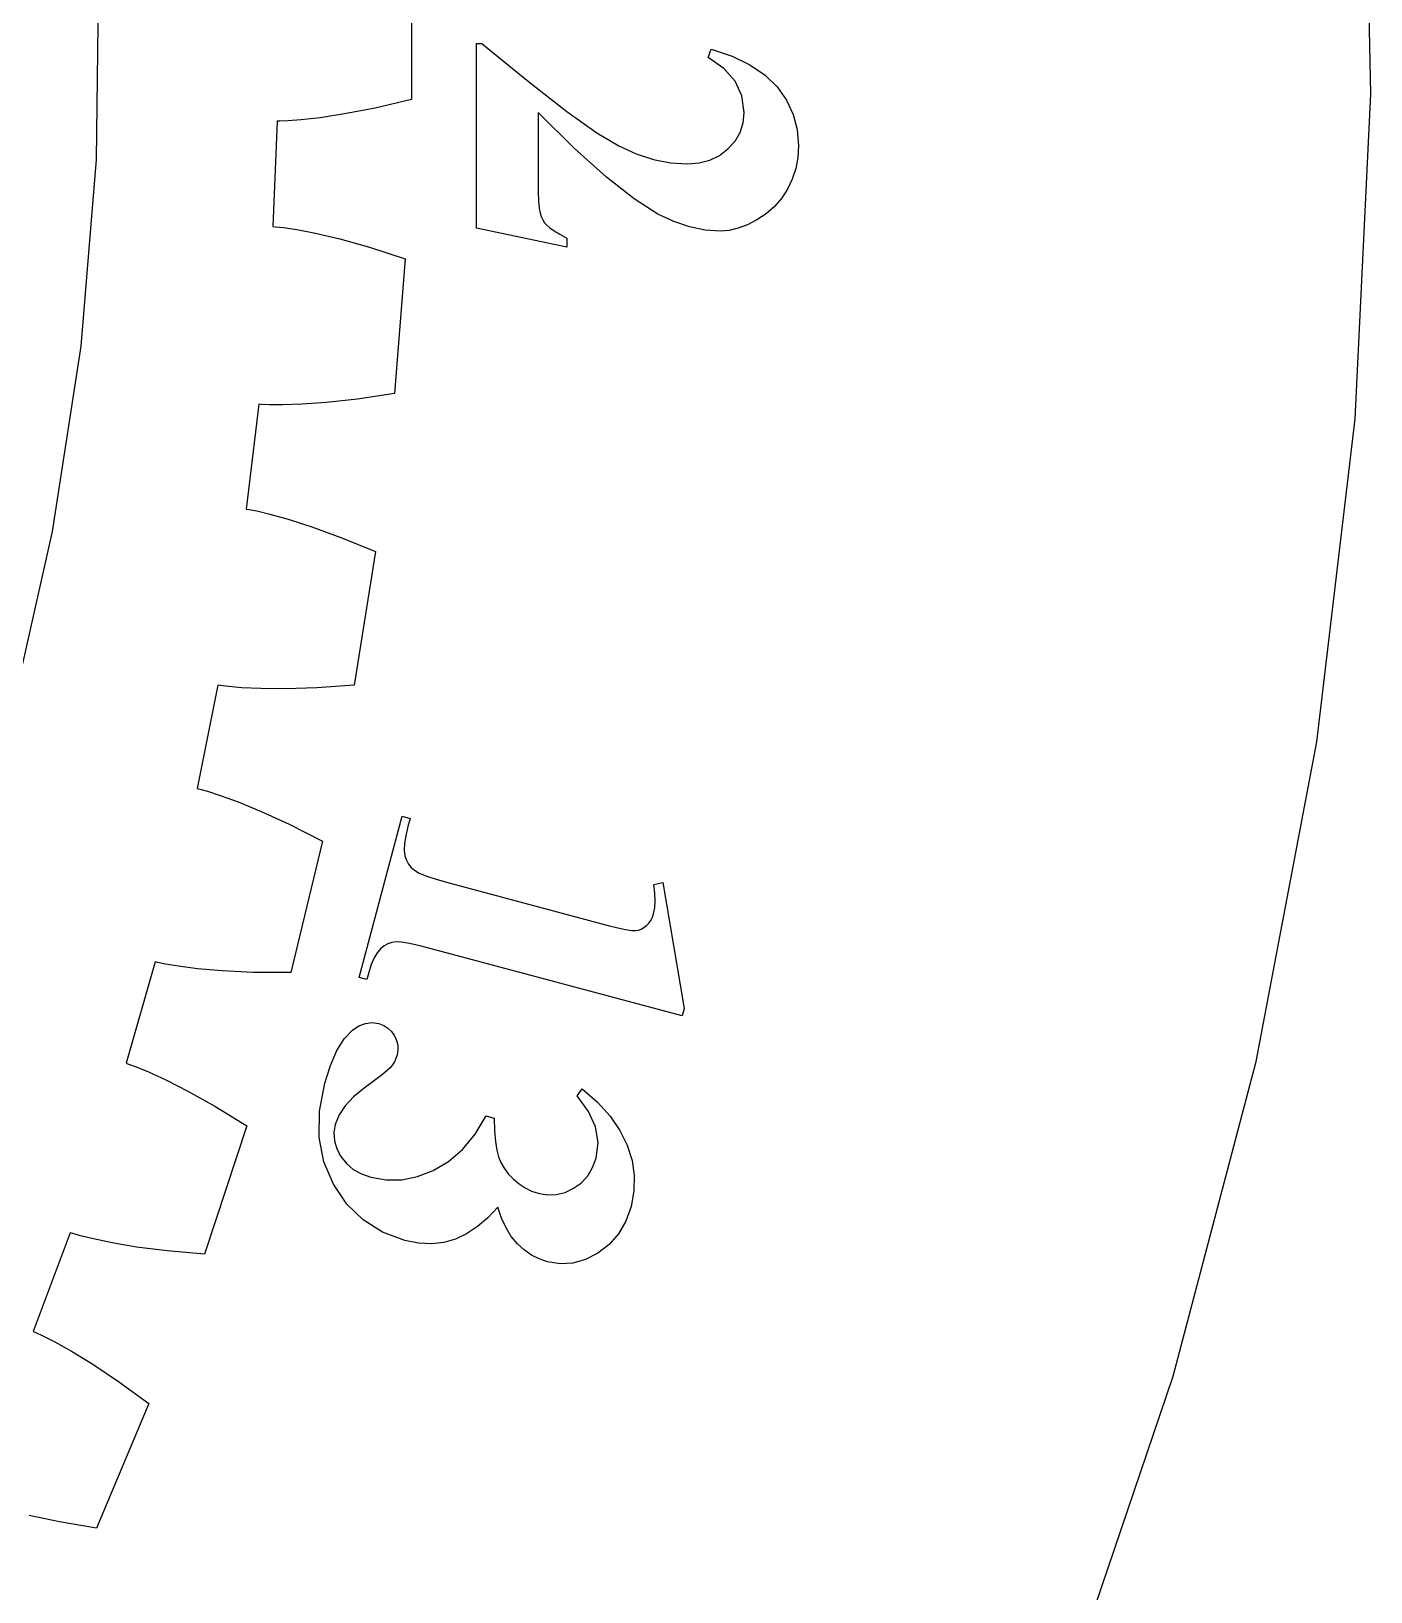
# Model space of a CAD drawing. Header units: metres. Extents: x -322 to 194, y -258 to 258.
# Drawn here: x 119.6 to 193.6, y -86.2 to 0 of the extents above; entities that cross this region are included whole.
import ezdxf

# ---------------------------------------------------------------- set-up
doc = ezdxf.new("R2010")
doc.units = ezdxf.units.M

msp = doc.modelspace()

# ---------------------------------------------------------------- linework, layer by layer
for p, q in [((193.637, -3.41534), (193.248, 14.5648)), ((140.626, 3.73512), (140.626, -3.73514)), ((123.212, -7.05019), (123.343, 3.30574)), ((144.223, -10.84), (144.223, -0.63998)), ((144.223, -0.63998), (144.508, -0.63998)), ((144.508, -0.63998), (147.089, -2.74597)), ((157.014, -1.42097), (157.182, -0.94498)), ((157.886, -2.01517), (157.014, -1.42097)), ((157.182, -0.94498), (158.336, -1.33479)), ((158.336, -1.33479), (159.328, -1.81422)), ((158.508, -2.71873), (157.886, -2.01517)), ((159.328, -1.81422), (160.16, -2.38329)), ((160.16, -2.38329), (160.831, -3.04198)), ((147.089, -2.74597), (149.21, -4.39198)), ((158.882, -3.53166), (158.508, -2.71873)), ((160.831, -3.04198), (161.349, -3.7726)), ((192.772, -21.3789), (193.637, -3.41534)), ((138.608, -4.21072), (136.927, -4.53554)), ((140.626, -3.73514), (138.608, -4.21072)), ((159.007, -4.45398), (158.882, -3.53166)), ((161.349, -3.7726), (161.719, -4.55748)), ((133.198, -4.92883), (132.967, -10.7542)), ((133.345, -4.92873), (133.198, -4.92883)), ((133.786, -4.91325), (133.345, -4.92873)), ((134.526, -4.85916), (133.786, -4.91325)), ((135.57, -4.74203), (134.526, -4.85916)), ((136.927, -4.53554), (135.57, -4.74203)), ((149.621, -6.42947), (147.615, -4.45697)), ((147.615, -4.45697), (147.615, -8.20598)), ((149.21, -4.39198), (150.871, -5.57797)), ((158.783, -5.55423), (158.951, -5.02704)), ((158.951, -5.02704), (159.007, -4.45398)), ((161.719, -4.55748), (161.941, -5.39661)), ((150.871, -5.57797), (152.072, -6.30397)), ((158.113, -6.47098), (158.504, -6.03554)), ((158.504, -6.03554), (158.783, -5.55423)), ((161.941, -5.39661), (162.014, -6.28998)), ((151.394, -8.02197), (149.621, -6.42947)), ((152.072, -6.30397), (153.037, -6.73798)), ((153.037, -6.73798), (153.992, -7.04797)), ((157.104, -7.08972), (157.637, -6.83191)), ((157.637, -6.83191), (158.113, -6.47098)), ((162.014, -6.28998), (161.976, -6.93404)), ((122.36, -17.3718), (123.212, -7.05019)), ((153.992, -7.04797), (154.935, -7.23398)), ((154.935, -7.23398), (155.867, -7.29597)), ((155.867, -7.29597), (156.514, -7.24442)), ((156.514, -7.24442), (157.104, -7.08972)), ((161.86, -7.54922), (161.668, -8.13554)), ((161.976, -6.93404), (161.86, -7.54922)), ((147.615, -8.20598), (147.621, -8.83661)), ((152.932, -9.23448), (151.394, -8.02197)), ((161.668, -8.13554), (161.398, -8.69298)), ((147.621, -8.83661), (147.642, -9.34648)), ((147.642, -9.34648), (147.677, -9.7356)), ((154.236, -10.067), (152.932, -9.23448)), ((161.062, -9.20691), (160.669, -9.66173)), ((161.398, -8.69298), (161.062, -9.20691)), ((147.677, -9.7356), (147.726, -10.004)), ((147.726, -10.004), (147.791, -10.2027)), ((147.791, -10.2027), (147.875, -10.383)), ((155.113, -10.4787), (154.236, -10.067)), ((160.218, -10.0574), (159.71, -10.394)), ((160.669, -9.66173), (160.218, -10.0574)), ((132.967, -10.7542), (133.113, -10.7659)), ((133.113, -10.7659), (133.551, -10.8164)), ((133.551, -10.8164), (134.284, -10.9291)), ((134.284, -10.9291), (135.316, -11.1288)), ((135.316, -11.1288), (136.653, -11.4425)), ((149.215, -11.904), (144.223, -10.84)), ((147.875, -10.383), (147.978, -10.5447)), ((147.978, -10.5447), (148.101, -10.688)), ((148.101, -10.688), (148.27, -10.8329)), ((148.27, -10.8329), (148.512, -10.9985)), ((148.512, -10.9985), (148.827, -11.1848)), ((148.827, -11.1848), (149.215, -11.392)), ((155.982, -10.7727), (155.113, -10.4787)), ((156.846, -10.9492), (155.982, -10.7727)), ((157.702, -11.008), (156.846, -10.9492)), ((158.179, -10.9696), (157.702, -11.008)), ((158.673, -10.8545), (158.179, -10.9696)), ((159.183, -10.6626), (158.673, -10.8545)), ((159.71, -10.394), (159.183, -10.6626)), ((136.653, -11.4425), (138.302, -11.8998)), ((138.302, -11.8998), (140.276, -12.5342)), ((149.215, -11.392), (149.215, -11.904)), ((140.276, -12.5342), (139.682, -19.9809)), ((120.789, -27.6088), (122.36, -17.3718)), ((132.183, -20.5807), (131.49, -26.3692)), ((132.33, -20.5922), (132.183, -20.5807)), ((132.771, -20.6119), (132.33, -20.5922)), ((133.512, -20.6167), (132.771, -20.6119)), ((134.563, -20.5829), (133.512, -20.6167)), ((135.932, -20.4849), (134.563, -20.5829)), ((137.633, -20.2947), (135.932, -20.4849)), ((139.682, -19.9809), (137.633, -20.2947)), ((190.655, -39.2383), (192.772, -21.3789)), ((131.49, -26.3692), (131.634, -26.3926)), ((131.634, -26.3926), (132.067, -26.4777)), ((132.067, -26.4777), (132.789, -26.6483)), ((132.789, -26.6483), (133.802, -26.9294)), ((133.802, -26.9294), (135.109, -27.3482)), ((135.109, -27.3482), (136.717, -27.9352)), ((118.508, -37.7112), (120.789, -27.6088)), ((136.717, -27.9352), (138.634, -28.7243)), ((138.634, -28.7243), (137.451, -36.1003)), ((129.928, -36.1024), (128.777, -41.8176)), ((130.073, -36.1255), (129.928, -36.1024)), ((130.511, -36.1802), (130.073, -36.1255)), ((131.25, -36.2439), (130.511, -36.1802)), ((137.451, -36.1003), (135.383, -36.2503)), ((132.3, -36.2937), (131.25, -36.2439)), ((133.672, -36.3048), (132.3, -36.2937)), ((135.383, -36.2503), (133.672, -36.3048)), ((187.297, -56.9065), (190.655, -39.2383)), ((128.777, -41.8176), (128.919, -41.8523)), ((128.919, -41.8523), (129.344, -41.9716)), ((129.344, -41.9716), (130.05, -42.199)), ((130.05, -42.199), (131.037, -42.5596)), ((131.037, -42.5596), (132.307, -43.081)), ((132.307, -43.081), (133.863, -43.7939)), ((133.863, -43.7939), (135.712, -44.7329)), ((137.729, -52.2526), (140.114, -43.3507)), ((140.114, -43.3507), (140.547, -43.4666)), ((140.426, -43.9158), (140.307, -44.4238)), ((140.547, -43.4666), (140.426, -43.9158)), ((135.712, -44.7329), (133.946, -51.9915)), ((140.307, -44.4238), (140.239, -44.8619)), ((140.239, -44.8619), (140.224, -45.2304)), ((140.224, -45.2304), (140.261, -45.529)), ((140.261, -45.529), (140.34, -45.7777)), ((140.34, -45.7777), (140.453, -45.9952)), ((140.453, -45.9952), (140.6, -46.1815)), ((140.6, -46.1815), (140.78, -46.3367)), ((140.78, -46.3367), (141.051, -46.4857)), ((141.051, -46.4857), (141.473, -46.6531)), ((141.473, -46.6531), (142.046, -46.8391)), ((142.046, -46.8391), (142.768, -47.0436)), ((142.768, -47.0436), (151.485, -49.3792)), ((154.014, -47.1134), (154.506, -47.0082)), ((154.072, -47.5927), (154.014, -47.1134)), ((154.506, -47.0082), (155.687, -53.9743)), ((154.066, -48.4096), (154.089, -48.0248)), ((154.089, -48.0248), (154.072, -47.5927)), ((153.742, -49.2551), (153.851, -49.1043)), ((153.851, -49.1043), (153.938, -48.935)), ((153.938, -48.935), (154.002, -48.7472)), ((154.002, -48.7472), (154.066, -48.4096)), ((151.485, -49.3792), (152.025, -49.5163)), ((152.025, -49.5163), (152.457, -49.6098)), ((152.457, -49.6098), (152.781, -49.6596)), ((152.781, -49.6596), (152.998, -49.6656)), ((152.998, -49.6656), (153.159, -49.6367)), ((153.159, -49.6367), (153.314, -49.5808)), ((153.314, -49.5808), (153.465, -49.4977)), ((153.465, -49.4977), (153.61, -49.3875)), ((153.61, -49.3875), (153.742, -49.2551)), ((138.909, -50.6745), (138.723, -50.8911)), ((139.109, -50.516), (138.909, -50.6745)), ((139.318, -50.3998), (139.109, -50.516)), ((139.537, -50.3259), (139.318, -50.3998)), ((139.766, -50.2942), (139.537, -50.3259)), ((140.068, -50.3112), (139.766, -50.2942)), ((140.506, -50.383), (140.068, -50.3112)), ((141.08, -50.5096), (140.506, -50.383)), ((141.791, -50.6909), (141.08, -50.5096)), ((155.577, -54.3848), (141.791, -50.6909)), ((126.447, -51.3959), (124.845, -57.0015)), ((126.589, -51.4305), (126.447, -51.3959)), ((127.022, -51.5197), (126.589, -51.4305)), ((127.753, -51.642), (127.022, -51.5197)), ((128.795, -51.775), (127.753, -51.642)), ((138.4, -51.5464), (138.264, -51.9851)), ((138.553, -51.1817), (138.4, -51.5464)), ((138.723, -50.8911), (138.553, -51.1817)), ((130.163, -51.8951), (128.795, -51.775)), ((131.873, -51.9768), (130.163, -51.8951)), ((133.946, -51.9915), (131.873, -51.9768)), ((138.161, -52.3686), (137.729, -52.2526)), ((138.264, -51.9851), (138.161, -52.3686)), ((155.687, -53.9743), (155.577, -54.3848)), ((136.909, -55.6559), (137.366, -55.1765)), ((137.366, -55.1765), (137.713, -54.9384)), ((137.713, -54.9384), (138.072, -54.7979)), ((138.072, -54.7979), (138.442, -54.7552)), ((138.442, -54.7552), (138.824, -54.8103)), ((138.824, -54.8103), (139.09, -54.909)), ((139.09, -54.909), (139.322, -55.0534)), ((139.322, -55.0534), (139.519, -55.2434)), ((136.5, -56.3027), (136.909, -55.6559)), ((139.519, -55.2434), (139.681, -55.4789)), ((139.681, -55.4789), (139.799, -55.7389)), ((139.799, -55.7389), (139.863, -56.0009)), ((139.863, -56.0009), (139.873, -56.2649)), ((136.141, -57.117), (136.5, -56.3027)), ((139.679, -56.9167), (139.575, -57.0917)), ((139.764, -56.7298), (139.679, -56.9167)), ((139.829, -56.531), (139.764, -56.7298)), ((139.873, -56.2649), (139.829, -56.531)), ((182.716, -74.2975), (187.297, -56.9065)), ((124.845, -57.0015), (124.984, -57.0474)), ((124.984, -57.0474), (125.398, -57.2001)), ((125.398, -57.2001), (126.084, -57.4829)), ((126.084, -57.4829), (127.039, -57.9208)), ((135.831, -58.0987), (136.141, -57.117)), ((139.011, -57.6213), (138.576, -57.95)), ((139.303, -57.3895), (139.011, -57.6213)), ((139.451, -57.2548), (139.303, -57.3895)), ((139.575, -57.0917), (139.451, -57.2548)), ((127.039, -57.9208), (128.264, -58.5415)), ((128.264, -58.5415), (129.759, -59.3757)), ((135.539, -59.6471), (135.831, -58.0987)), ((137.997, -58.3757), (137.41, -58.8571)), ((138.576, -57.95), (137.997, -58.3757)), ((149.78, -58.8061), (150.057, -58.4166)), ((150.057, -58.4166), (150.898, -59.1532)), ((129.759, -59.3757), (131.526, -60.4586)), ((136.95, -59.3517), (136.617, -59.8596)), ((137.41, -58.8571), (136.95, -59.3517)), ((150.409, -59.6603), (149.78, -58.8061)), ((150.898, -59.1532), (151.593, -59.918)), ((135.52, -61.0952), (135.539, -59.6471)), ((136.617, -59.8596), (136.412, -60.3808)), ((144.132, -60.9206), (144.754, -59.9109)), ((144.754, -59.9109), (145.187, -60.0268)), ((145.187, -60.0268), (145.214, -60.7289)), ((150.793, -60.5182), (150.409, -59.6603)), ((151.593, -59.918), (152.144, -60.7112)), ((131.526, -60.4586), (129.189, -67.554)), ((135.775, -62.4429), (135.52, -61.0952)), ((136.412, -60.3808), (136.338, -60.8364)), ((136.338, -60.8364), (136.364, -61.2835)), ((143.437, -61.7603), (144.132, -60.9206)), ((145.214, -60.7289), (145.263, -61.3214)), ((150.93, -61.38), (150.793, -60.5182)), ((152.144, -60.7112), (152.549, -61.5326)), ((136.364, -61.2835), (136.489, -61.7221)), ((136.489, -61.7221), (136.714, -62.1523)), ((142.669, -62.4299), (143.437, -61.7603)), ((145.263, -61.3214), (145.333, -61.8041)), ((145.333, -61.8041), (145.426, -62.1771)), ((150.82, -62.2455), (150.93, -61.38)), ((152.549, -61.5326), (152.811, -62.3704)), ((136.303, -63.6903), (135.775, -62.4429)), ((136.714, -62.1523), (137.023, -62.5441)), ((137.023, -62.5441), (137.403, -62.8666)), ((137.403, -62.8666), (137.854, -63.1199)), ((140.954, -63.2637), (141.828, -62.9294)), ((141.828, -62.9294), (142.669, -62.4299)), ((145.426, -62.1771), (145.556, -62.4924)), ((145.556, -62.4924), (145.737, -62.8016)), ((145.737, -62.8016), (145.97, -63.1048)), ((150.362, -63.2203), (150.631, -62.7681)), ((150.631, -62.7681), (150.82, -62.2455)), ((152.811, -62.3704), (152.933, -63.2128)), ((137.048, -64.7824), (136.303, -63.6903)), ((137.854, -63.1199), (138.376, -63.3039)), ((138.376, -63.3039), (139.228, -63.4509)), ((139.228, -63.4509), (140.087, -63.4375)), ((140.087, -63.4375), (140.954, -63.2637)), ((145.97, -63.1048), (146.253, -63.4019)), ((146.253, -63.4019), (146.571, -63.6718)), ((146.571, -63.6718), (146.904, -63.8931)), ((149.583, -63.9132), (150.012, -63.602)), ((150.012, -63.602), (150.362, -63.2203)), ((152.933, -63.2128), (152.915, -64.0598)), ((146.904, -63.8931), (147.253, -64.0657)), ((147.253, -64.0657), (147.617, -64.1897)), ((147.617, -64.1897), (148.126, -64.2758)), ((148.126, -64.2758), (148.623, -64.2584)), ((148.623, -64.2584), (149.109, -64.1375)), ((149.109, -64.1375), (149.583, -63.9132)), ((152.915, -64.0598), (152.756, -64.9114)), ((137.956, -65.6629), (137.048, -64.7824)), ((144.837, -65.5398), (144.261, -66.0294)), ((145.395, -64.9525), (144.837, -65.5398)), ((145.598, -65.5586), (145.395, -64.9525)), ((152.756, -64.9114), (152.466, -65.7284)), ((121.761, -66.3645), (119.719, -71.8251)), ((121.901, -66.4102), (121.761, -66.3645)), ((122.324, -66.5336), (121.901, -66.4102)), ((139.026, -66.332), (137.956, -65.6629)), ((140.257, -66.7895), (139.026, -66.332)), ((144.261, -66.0294), (143.668, -66.4213)), ((145.846, -66.098), (145.598, -65.5586)), ((146.139, -66.5708), (145.846, -66.098)), ((152.466, -65.7284), (152.063, -66.4329)), ((123.044, -66.7136), (122.324, -66.5336)), ((124.072, -66.929), (123.044, -66.7136)), ((125.426, -67.1574), (124.072, -66.929)), ((127.124, -67.3746), (125.426, -67.1574)), ((141.017, -66.9416), (140.257, -66.7895)), ((141.737, -66.98), (141.017, -66.9416)), ((142.417, -66.9046), (141.737, -66.98)), ((143.057, -66.7155), (142.417, -66.9046)), ((143.668, -66.4213), (143.057, -66.7155)), ((146.478, -66.9768), (146.139, -66.5708)), ((146.852, -67.3185), (146.478, -66.9768)), ((151.548, -67.025), (150.92, -67.5047)), ((152.063, -66.4329), (151.548, -67.025)), ((129.189, -67.554), (127.124, -67.3746)), ((147.252, -67.5981), (146.852, -67.3185)), ((147.677, -67.8156), (147.252, -67.5981)), ((148.129, -67.971), (147.677, -67.8156)), ((148.837, -68.0849), (148.129, -67.971)), ((149.539, -68.0452), (148.837, -68.0849)), ((150.233, -67.8517), (149.539, -68.0452)), ((150.92, -67.5047), (150.233, -67.8517)), ((119.719, -71.8251), (119.854, -71.8819)), ((119.854, -71.8819), (120.255, -72.067)), ((120.255, -72.067), (120.916, -72.4034)), ((120.916, -72.4034), (121.833, -72.9158)), ((121.833, -72.9158), (123.005, -73.6318)), ((123.005, -73.6318), (124.429, -74.5822)), ((124.429, -74.5822), (126.105, -75.802)), ((176.932, -91.3266), (182.716, -74.2975)), ((126.105, -75.802), (123.212, -82.6894)), ((121.167, -82.3465), (119.492, -81.995)), ((123.212, -82.6894), (121.167, -82.3465))]:
    msp.add_line(p, q)

doc.saveas('drawing.dxf')
